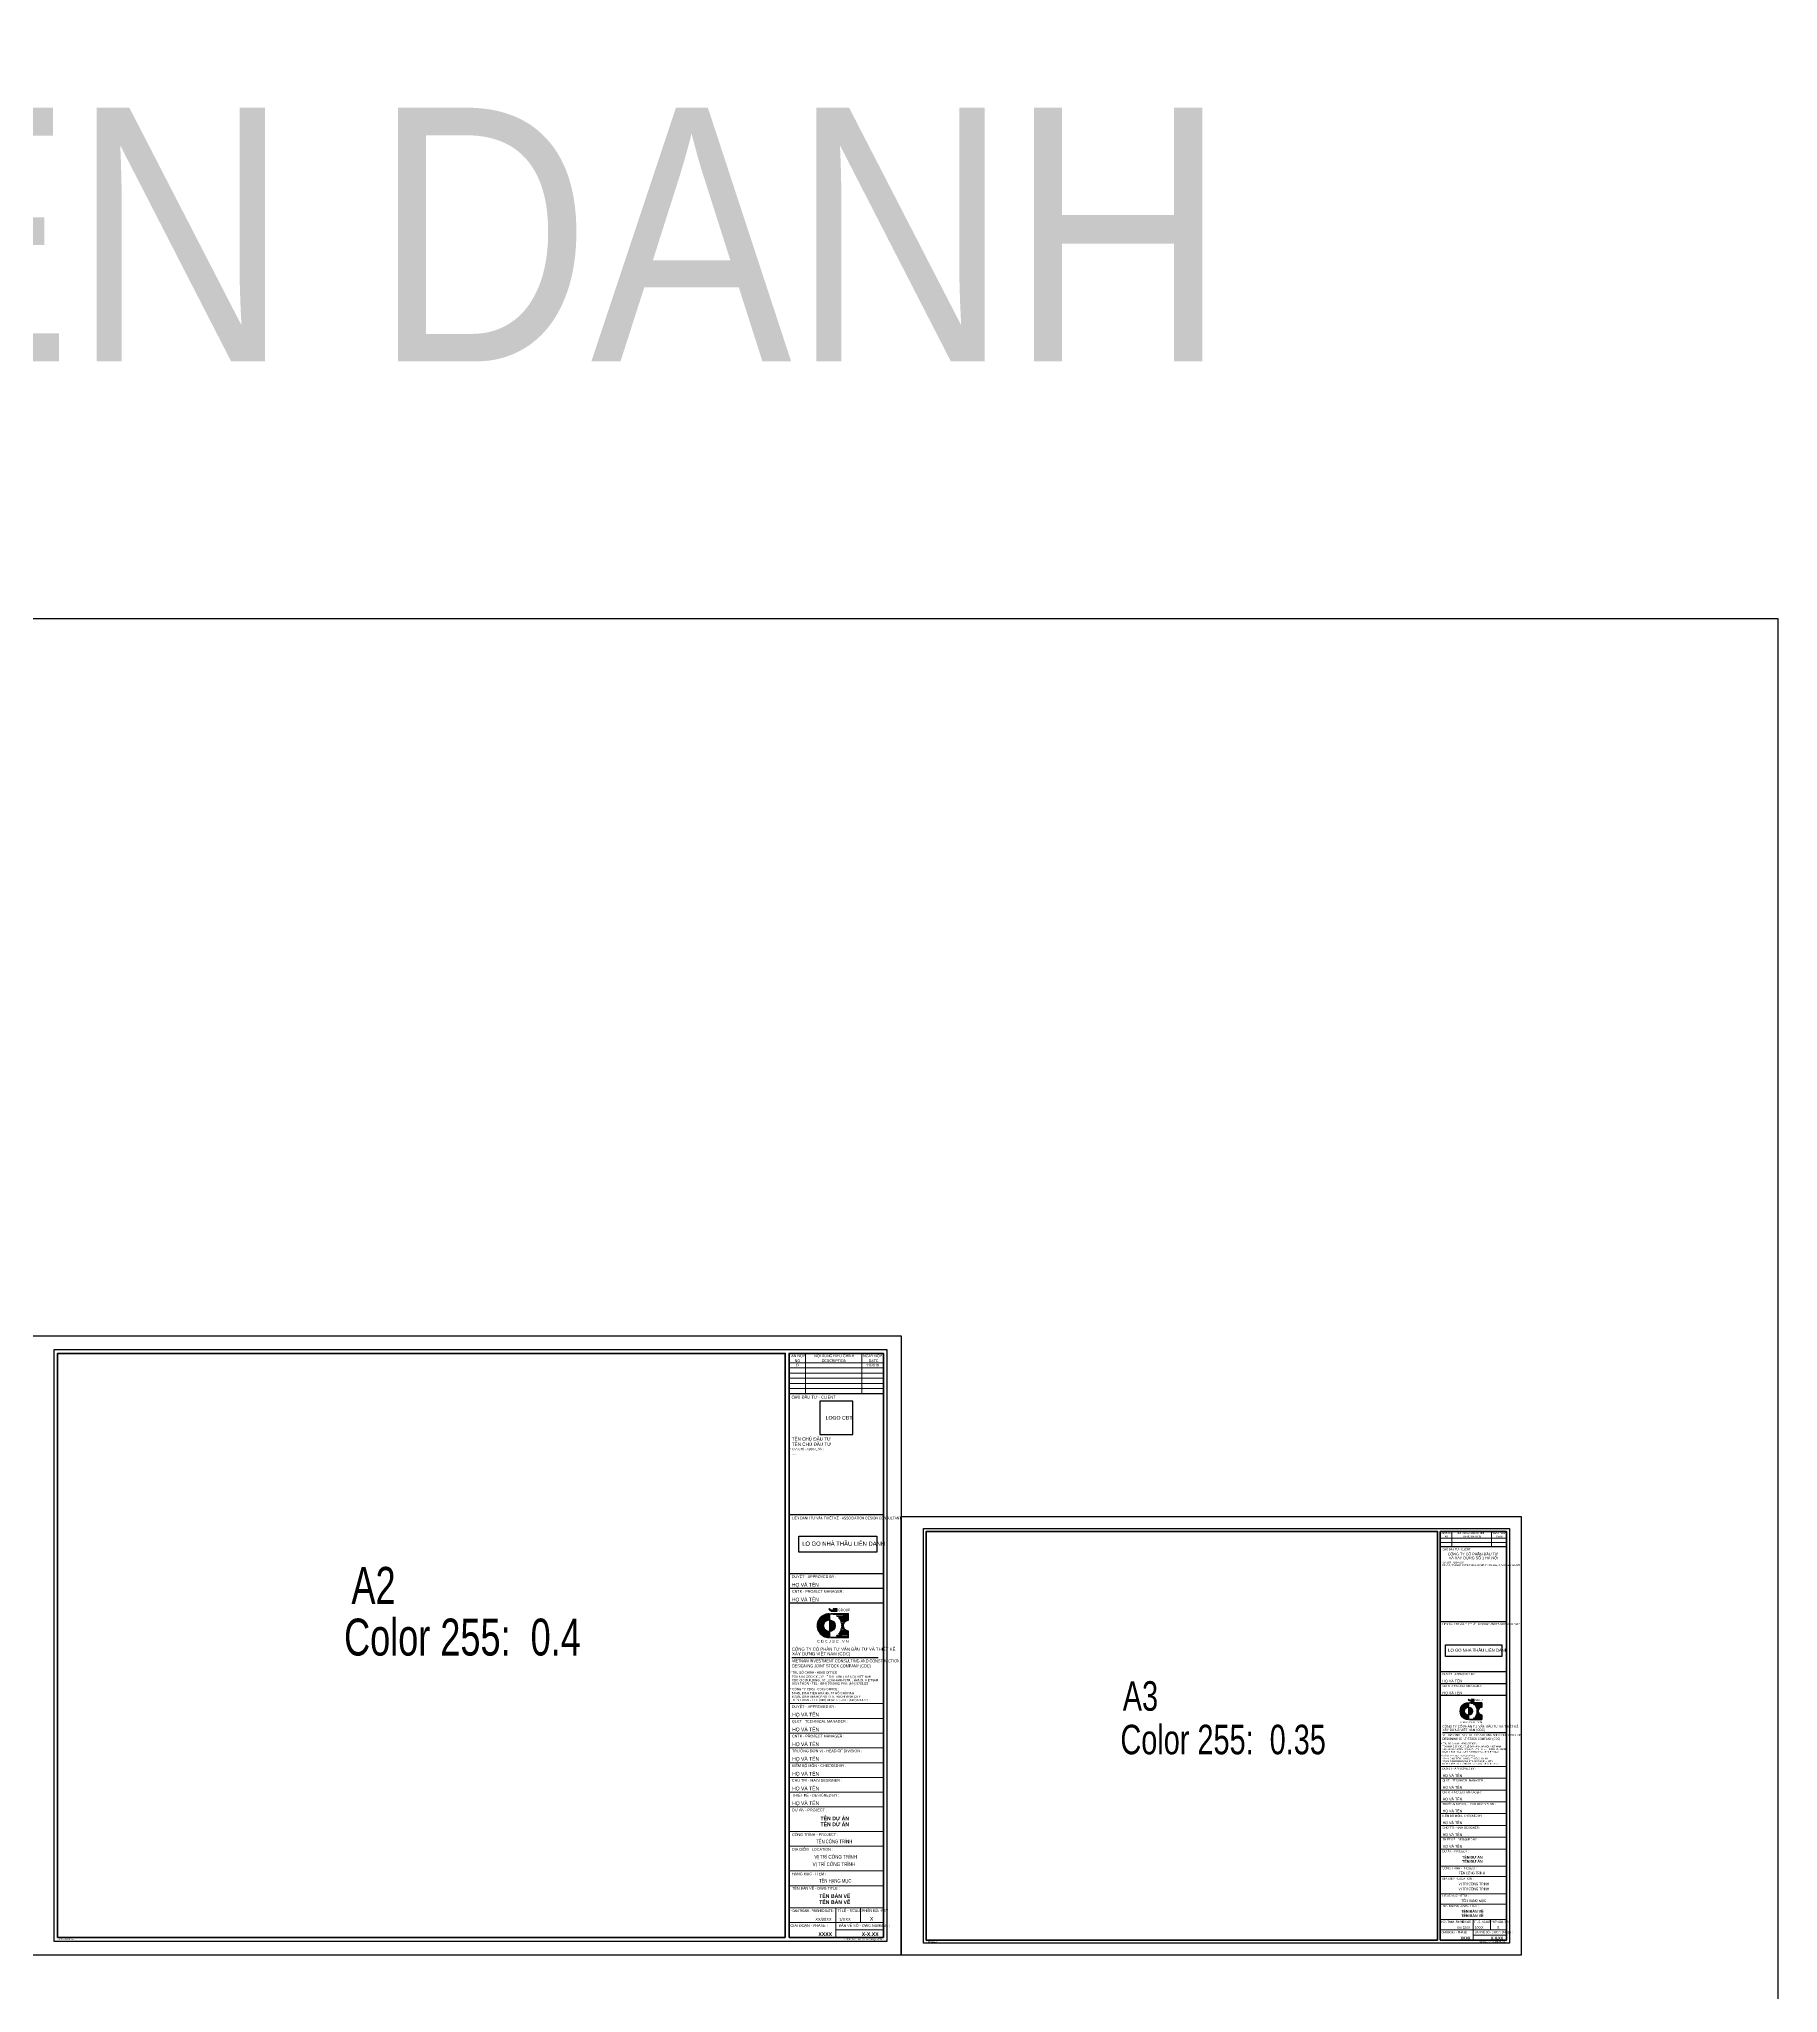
# Model space of a CAD drawing. Header units: millimetres. Extents: x 44 to 16922, y -171 to 5129.
# Drawn here: x 15744 to 16922, y 2805 to 4128 of the extents above; entities that cross this region are included whole.
import ezdxf
from ezdxf.enums import TextEntityAlignment as Align

# ---------------------------------------------------------------- set-up
doc = ezdxf.new("R2010")
doc.units = ezdxf.units.MM
doc.layers.add('CDC -TEXT KHUNG', color=7, linetype='Continuous', lineweight=15)
doc.layers.add('CDC-KHUNGTEN', color=7, linetype='Continuous')
doc.styles.add('Arial', font='arial.ttf', dxfattribs={"width": 0.9, "height": 525})
doc.styles.add('Arial_B_3', font='arialbd.ttf', dxfattribs={"width": 0.75, "height": 3})
doc.styles.add('KT CDC', font='arial.ttf', dxfattribs={"width": 0.85, "height": 200})

# ---------------------------------------------------------------- blocks, each defined once
blk = doc.blocks.new('LOGOmoi')
at = {"layer": 'CDC-KHUNGTEN', "true_color": 0x00fa3e}
h = blk.add_hatch(color=100, dxfattribs=at)
edge = h.paths.add_edge_path()
edge.add_arc((0.02, 0), 1.87, 90, 270)
edge.add_line((0.02, -1.88), (0.02, -3.84))
edge.add_line((0.02, -3.84), (-0.17, -3.84))
edge.add_line((-0.17, -3.84), (-0.36, -3.83))
edge.add_line((-0.36, -3.83), (-0.55, -3.8))
edge.add_line((-0.55, -3.8), (-0.73, -3.77))
edge.add_line((-0.73, -3.77), (-0.92, -3.73))
edge.add_line((-0.92, -3.73), (-1.1, -3.68))
edge.add_line((-1.1, -3.68), (-1.28, -3.62))
edge.add_line((-1.28, -3.62), (-1.45, -3.55))
edge.add_line((-1.45, -3.55), (-1.63, -3.48))
edge.add_line((-1.63, -3.48), (-1.79, -3.39))
edge.add_line((-1.79, -3.39), (-1.96, -3.3))
edge.add_line((-1.96, -3.3), (-2.12, -3.2))
edge.add_line((-2.12, -3.2), (-2.27, -3.09))
edge.add_line((-2.27, -3.09), (-2.42, -2.97))
edge.add_line((-2.42, -2.97), (-2.56, -2.85))
edge.add_line((-2.56, -2.85), (-2.7, -2.72))
edge.add_line((-2.7, -2.72), (-2.83, -2.58))
edge.add_line((-2.83, -2.58), (-2.95, -2.44))
edge.add_line((-2.95, -2.44), (-3.07, -2.29))
edge.add_line((-3.07, -2.29), (-3.18, -2.14))
edge.add_line((-3.18, -2.14), (-3.28, -1.98))
edge.add_line((-3.28, -1.98), (-3.37, -1.81))
edge.add_line((-3.37, -1.81), (-3.46, -1.64))
edge.add_line((-3.46, -1.64), (-3.53, -1.47))
edge.add_line((-3.53, -1.47), (-3.6, -1.3))
edge.add_line((-3.6, -1.3), (-3.66, -1.12))
edge.add_line((-3.66, -1.12), (-3.71, -0.93))
edge.add_line((-3.71, -0.93), (-3.75, -0.75))
edge.add_line((-3.75, -0.75), (-3.79, -0.56))
edge.add_line((-3.79, -0.56), (-3.81, -0.38))
edge.add_line((-3.81, -0.38), (-3.82, -0.19))
edge.add_line((-3.82, -0.19), (-3.83, 0))
edge.add_line((-3.83, 0), (-3.82, 0.19))
edge.add_line((-3.82, 0.19), (-3.81, 0.38))
edge.add_line((-3.81, 0.38), (-3.79, 0.56))
edge.add_line((-3.79, 0.56), (-3.75, 0.75))
edge.add_line((-3.75, 0.75), (-3.71, 0.93))
edge.add_line((-3.71, 0.93), (-3.66, 1.12))
edge.add_line((-3.66, 1.12), (-3.6, 1.3))
edge.add_line((-3.6, 1.3), (-3.53, 1.47))
edge.add_line((-3.53, 1.47), (-3.46, 1.64))
edge.add_line((-3.46, 1.64), (-3.37, 1.81))
edge.add_line((-3.37, 1.81), (-3.28, 1.98))
edge.add_line((-3.28, 1.98), (-3.18, 2.14))
edge.add_line((-3.18, 2.14), (-3.07, 2.29))
edge.add_line((-3.07, 2.29), (-2.95, 2.44))
edge.add_line((-2.95, 2.44), (-2.83, 2.58))
edge.add_line((-2.83, 2.58), (-2.7, 2.72))
edge.add_line((-2.7, 2.72), (-2.56, 2.85))
edge.add_line((-2.56, 2.85), (-2.42, 2.97))
edge.add_line((-2.42, 2.97), (-2.27, 3.09))
edge.add_line((-2.27, 3.09), (-2.12, 3.2))
edge.add_line((-2.12, 3.2), (-1.96, 3.3))
edge.add_line((-1.96, 3.3), (-1.79, 3.39))
edge.add_line((-1.79, 3.39), (-1.63, 3.48))
edge.add_line((-1.63, 3.48), (-1.45, 3.55))
edge.add_line((-1.45, 3.55), (-1.28, 3.62))
edge.add_line((-1.28, 3.62), (-1.1, 3.68))
edge.add_line((-1.1, 3.68), (-0.92, 3.73))
edge.add_line((-0.92, 3.73), (-0.73, 3.77))
edge.add_line((-0.73, 3.77), (-0.55, 3.8))
edge.add_line((-0.55, 3.8), (-0.36, 3.83))
edge.add_line((-0.36, 3.83), (-0.17, 3.84))
edge.add_line((-0.17, 3.84), (0.02, 3.84))
edge.add_line((0.02, 3.84), (0.02, 1.87))
at = {"layer": 'CDC-KHUNGTEN'}
h = blk.add_hatch(color=1, dxfattribs=at)
h.paths.add_polyline_path([(1.46, 5.45), (1.26, 5.45), (1.26, 4.88), (1.21, 4.88, -0.237912), (0.06, 5.45), (-0.2, 5.45, 0.272847), (1.14, 4.66), (1.46, 4.66)])
h.paths.add_polyline_path([(2.59, 5.45), (1.8, 5.45, 0.414214), (1.54, 5.2), (1.54, 4.92, 0.414214), (1.8, 4.66), (2.59, 4.66), (2.59, 4.87), (1.8, 4.87, -0.414214), (1.74, 4.92), (1.74, 5.2, -0.414214), (1.8, 5.25), (2.59, 5.25)])
at = {"layer": 'CDC-KHUNGTEN', "true_color": 0xc20000}
blk.add_hatch(color=12, dxfattribs=at).paths.add_polyline_path([(0.02, 1.87), (0.02, -1.81), (0.02, -1.88, 0.414214), (1.89, 0, 0.414214)])
at = {"layer": 'CDC-KHUNGTEN', "color": 102}
for p, q in [((0.02, 3.84), (0.02, -3.85)), ((0.42, 3.85), (6.1, 3.85)), ((1.28, 3.7), (5.24, 3.7)), ((2.3, 3.24), (6.1, 3.24)), ((2.51, 3.09), (4.01, 3.09)), ((3.03, 2.63), (6.1, 2.63)), ((3.16, 2.49), (3.36, 2.49)), ((3.4, 2.17), (6.1, 2.17)), ((3.49, 2.03), (6.1, 2.03)), ((3.64, 2.78), (6.1, 2.78)), ((3.74, 1.57), (5.37, 1.57)), ((3.8, 1.42), (5.15, 1.42)), ((3.95, 0.96), (4.75, 0.96)), ((3.98, 0.81), (4.66, 0.81)), ((4.05, 0.35), (4.51, 0.35)), ((4.06, 0.2), (4.49, 0.2)), ((4.47, 3.39), (6.1, 3.39)), ((6.1, 3.85), (6.1, 1.81)), ((0.01, -3.84), (0.02, -3.84)), ((0.42, -3.84), (6.1, -3.84)), ((1.28, -3.7), (5.24, -3.7)), ((2.3, -3.24), (6.1, -3.24)), ((2.51, -3.09), (4.01, -3.09)), ((3.03, -2.63), (6.1, -2.63)), ((3.16, -2.49), (3.36, -2.49)), ((3.4, -2.17), (6.1, -2.17)), ((3.49, -2.03), (6.1, -2.03)), ((3.64, -2.78), (6.1, -2.78)), ((3.74, -1.57), (5.37, -1.57)), ((3.8, -1.42), (5.15, -1.42)), ((3.95, -0.96), (4.75, -0.96)), ((3.98, -0.81), (4.66, -0.81)), ((4.05, -0.35), (4.51, -0.35)), ((4.06, -0.2), (4.49, -0.2)), ((4.47, -3.39), (6.1, -3.39)), ((6.1, -1.79), (6.1, -3.84))]:
    blk.add_line(p, q, dxfattribs=at)
at = {"layer": 'CDC-KHUNGTEN', "color": 1}
for points in [[(1.46, 5.45), (1.26, 5.45), (1.26, 4.88), (1.21, 4.88, -0.237912), (0.06, 5.45), (-0.2, 5.45, 0.272847), (1.14, 4.66), (1.46, 4.66)], [(2.59, 5.45), (1.8, 5.45, 0.414214), (1.54, 5.2), (1.54, 4.92, 0.414214), (1.8, 4.66), (2.59, 4.66), (2.59, 4.87), (1.8, 4.87, -0.414214), (1.74, 4.92), (1.74, 5.2, -0.414214), (1.8, 5.25), (2.59, 5.25)]]:
    blk.add_lwpolyline(points, format="xyb", close=True, dxfattribs=at)
at = {"layer": 'CDC-KHUNGTEN', "color": 7, "lineweight": 40}
blk.add_lwpolyline([(0.42, 3.85), (6.1, 3.85), (6.1, 1.81, 0.905134), (6.1, -1.79), (6.1, -3.84), (0.42, -3.84)], format="xyb", dxfattribs=at)
at = {"layer": 'CDC-KHUNGTEN', "color": 102}
blk.add_circle((0.02, 0), 1.87, dxfattribs=at)
at = {"layer": 'CDC-KHUNGTEN', "color": 7, "lineweight": 40}
blk.add_arc((0, 0), 3.85, 89.74488, 270.25512, dxfattribs=at)
at = {"layer": 'CDC-KHUNGTEN', "color": 112}
blk.add_ellipse((0.22, 0), major_axis=(-2.72, 2.72), ratio=1, start_param=-1.064136, end_param=-0.838054, dxfattribs=at)
at = {"layer": 'CDC-KHUNGTEN', "color": 102}
for centre, major_axis, start_param, end_param in [((0.22, 0), (-2.72, 2.72), -1.423028, -1.355019), ((0.22, 0), (2.72, 2.72), 6.199614, 6.251308), ((6.3, 0), (-2.72, 2.72), 0.083571, 0.124553), ((0.22, 0), (-2.72, 2.72), 4.527318, 4.587836), ((0.22, 0), (-2.72, 2.72), 4.346177, 4.481253), ((6.3, 0), (-2.72, 2.72), -0.147768, -0.022458), ((0.22, 0), (-2.72, 2.72), 4.178765, 4.304301), ((0.22, 0), (2.72, 2.72), 5.589142, 5.7099), ((0.22, 0), (2.72, 2.72), 5.445131, 5.550443), ((6.3, 0), (2.72, 2.72), 1.064136, 1.278853), ((6.27, 0.01), (1.28, 1.28), 0.884906, 3.827483), ((0.22, 0.01), (2.72, 2.72), 3.979647, 4.205729), ((0.22, 0), (-2.72, 2.72), 2.925816, 2.993825), ((0.22, 0), (-2.72, 2.72), 3.17347, 3.225164), ((0.22, 0), (2.72, 2.72), 4.836942, 4.89746), ((6.3, 0), (-2.72, 2.72), 1.446243, 1.487225), ((0.22, 0), (2.72, 2.72), 4.943525, 5.078601), ((6.3, 0), (-2.72, 2.72), 1.538919, 1.718564), ((0.22, 0), (-2.72, 2.72), 3.549681, 3.675216), ((0.22, 0), (-2.72, 2.72), 3.714878, 3.835636), ((6.3, 0), (2.72, 2.72), 3.433536, 3.648253)]:
    blk.add_ellipse(centre, major_axis=major_axis, ratio=1, start_param=start_param, end_param=end_param, dxfattribs=at)
at = {"layer": 'CDC-KHUNGTEN', "color": 1, "style": 'KT CDC', "width": 0.85}
blk.add_text('GROUP', height=0.792, dxfattribs=at).set_placement((2.85, 4.67))
at = {"layer": 'CDC-KHUNGTEN', "color": 102, "style": 'KT CDC', "width": 1.15}
blk.add_text('C D C J S C . V N', height=0.8, dxfattribs=at).set_placement((-3.92, -5.47))
blk = doc.blocks.new('KHUNG DOC A2')
at = {"layer": 'CDC-KHUNGTEN'}
blk.add_line((-64.5, 192), (-6.2, 192), dxfattribs=at)
at = {"layer": 'CDC-KHUNGTEN', "lineweight": 20}
for p, q in [((-2.5, 160.8), (-66.5, 160.8)), ((-2.5, 150.8), (-66.5, 150.8)), ((-2.5, 140.8), (-66.5, 140.8)), ((-2.5, 130.8), (-66.5, 130.8)), ((-2.5, 120.8), (-66.5, 120.8)), ((-2.5, 110.8), (-66.5, 110.8)), ((-2.5, 100.8), (-66.5, 100.8)), ((-2.5, 90.8), (-66.5, 90.8)), ((-2.5, 74.2), (-66.5, 74.2)), ((-2.5, 64.2), (-66.5, 64.2)), ((-2.5, 47.5), (-66.5, 47.5)), ((-2.5, 37.5), (-66.5, 37.5)), ((-2.5, 22.5), (-66.5, 22.5)), ((-34.8, 2.5), (-34.8, 22.5)), ((-18, 12.5), (-18, 22.5)), ((-2.5, 12.5), (-66.5, 12.5)), ((-34.8, 7.5), (-2.5, 7.5))]:
    blk.add_line(p, q, dxfattribs=at)
at = {"layer": 'CDC-KHUNGTEN', "xscale": 2.09492374791903, "yscale": 2.09492374791903, "zscale": 2.09492374791903}
blk.add_blockref('LOGOmoi', (-39.2, 213.6), dxfattribs=at)
at = {"layer": 'CDC -TEXT KHUNG', "style": 'Arial_B_3', "width": 0.8}
for s, p in [('TÊN DỰ ÁN', (-35.5, 81.8)), ('TÊN DỰ ÁN', (-35.5, 77.8)), ('TÊN BẢN VẼ', (-35.5, 29.2)), ('TÊN BẢN VẼ', (-35.5, 25.1))]:
    blk.add_text(s, height=2.5, dxfattribs=at).set_placement(p, align=Align.CENTER)
at = {"layer": 'CDC -TEXT KHUNG', "style": 'KT CDC', "width": 1.15}
for s, p in [('- ISO 06/2019 -', (-562, 0.6)), ('- CDCJSC . VN GIỮ BẢN QUYỂN -', (-29.1, 0.6))]:
    blk.add_text(s, height=1.047, dxfattribs=at).set_placement(p)
at = {"layer": 'CDC -TEXT KHUNG', "style": 'Arial_B_3', "width": 0.8}
for s, p in [('XXXX', (-37.3, 3.4)), ('X-X.XX', (-5.8, 3.4))]:
    blk.add_text(s, height=2.5, dxfattribs=at).set_placement(p, align=Align.RIGHT)
at = {"layer": 'CDC-KHUNGTEN'}
for s, height, style, width, p in [('CÔNG TY CỔ PHẦN TƯ VẤN ÐẦU TƯ VÀ THIẾT KẾ', 2.083, 'KT CDC', 0.84, (-64.6, 196.7)), ('VIETNAM INVESTMENT CONSULTING AND CONSTRUCTION ', 2.083, 'KT CDC', 0.7, (-64.5, 188.7)), ('XÂY DỰNG VIỆT NAM (CDC)', 2.083, 'KT CDC', 0.84, (-64.4, 193.5)), ('DESIGNING JOINT STOCK COMPANY (CDC)', 2.083, 'KT CDC', 0.7, (-64.4, 185.3)), ('* TRỤ SỞ CHÍNH - HEAD OFFICE :', 1.5, 'KT CDC', 0.85, (-65.7, 181.1)), ('TÒA NHÀ CDC-CIC, 37 LÊ ĐẠI HÀNH, HÀ NỘI, VIỆT NAM', 1.5, 'KT CDC', 0.85, (-64.6, 178.3)), ('CDC-CIC BUILDING , 37 LEDAIHANH STR. , HANOI, VIETNAM', 1.5, 'KT CDC', 0.85, (-64.6, 176)), ('ĐIỆN THOẠI - TEL : (844) 9760402; FAX: (844) 9763122', 1.5, 'KT CDC', 0.85, (-64.5, 173.7)), ('* CÔNG TY CDCs - CDCs OFFICE :', 1.5, 'KT CDC', 0.85, (-65.7, 169.9)), ('67/46L ĐINH TIÊN HOÀNG, TP HỒ CHÍ MINH', 1.5, 'KT CDC', 0.85, (-64.6, 167.2)), ('67/46L DINHTIENHOANG STR, HOCHIMINH CITY', 1.5, 'KT CDC', 0.85, (-64.6, 164.8)), ('ĐIỆN THOẠI - TEL: (848) 8414777; FAX : (848) 8414777', 1.5, 'KT CDC', 0.85, (-64.5, 162.5)), ('DUYỆT - APPROVED BY :', 1.8, 'Arial', 0.8, (-64.6, 157.9)), ('QLKT - TECHNICAL MANAGER :', 1.8, 'Arial', 0.8, (-64.5, 147.9)), ('CNTK - PROJECT MANAGER :', 1.8, 'Arial', 0.8, (-64.5, 137.9)), ('TRƯỞNG ĐƠN VỊ - HEAD OF DIVISION :', 1.8, 'Arial', 0.8, (-64.5, 127.9)), ('KIỂM BỘ MÔN - CHECKED BY :', 1.8, 'Arial', 0.8, (-64.6, 117.9)), ('CHỦ TRÌ - MAIN DESIGNER :', 1.8, 'Arial', 0.8, (-64.5, 107.9)), ('THIẾT KẾ - DESIGNED BY :', 1.8, 'Arial', 0.8, (-64.4, 97.9)), ('DỰ ÁN - PROJECT :  ', 1.8, 'Arial', 0.8, (-64.4, 87.9)), ('CÔNG TRÌNH - PROJECT :  ', 1.8, 'Arial', 0.8, (-64.5, 71.2)), ('ĐỊA ĐIỂM - LOCATION :', 1.8, 'Arial', 0.8, (-64.4, 61.2)), ('HẠNG MỤC - ITEM : ', 1.8, 'Arial', 0.8, (-64.6, 44.6)), ('TÊN BẢN VẼ - DWG TITLE :', 1.8, 'Arial', 0.8, (-64.4, 34.8)), ('TỈ LỆ - SCALE :', 1.8, 'Arial', 0.8, (-33.7, 19.7)), ('PHIÊN BẢN -REV', 1.8, 'Arial', 0.7, (-17.1, 19.7)), ('GIAI ĐOẠN - PHASE :', 1.8, 'Arial', 0.8, (-65.5, 9.6)), ('BẢN VẼ SỐ - DWG NUMBER :', 1.8, 'Arial', 0.8, (-32.9, 9.6))]:
    blk.add_text(s, height=height, dxfattribs=dict(at, style=style, width=width)).set_placement(p)
at = {"layer": 'CDC-KHUNGTEN', "style": 'Arial'}
for s, width, p in [('TÊN CÔNG TRÌNH', 0.65, (-35.9, 66.2)), ('VỊ TRÍ CÔNG TRÌNH', 0.7, (-36.1, 50.8)), ('VỊ TRÍ CÔNG TRÌNH', 0.7, (-34.9, 55.8)), ('TÊN HẠNG MỤC', 0.65, (-35.2, 39.5))]:
    blk.add_text(s, height=2.5, dxfattribs=dict(at, width=width)).set_placement(p, align=Align.CENTER)
at = {"layer": 'CDC-KHUNGTEN', "style": 'Arial', "width": 0.754301}
blk.add_text('HOÀN THÀNH - FINISHED DATE :', height=1.8, dxfattribs=at).set_placement((-65.6, 19.6), (-35.9, 19.6), align=Align.FIT)
at = {"layer": 'CDC-KHUNGTEN', "style": 'Arial', "width": 0.9}
for s, p in [('XX/20XX', (-37.6, 13.7)), ('1/XXX', (-24.7, 13.7))]:
    blk.add_text(s, height=2, dxfattribs=at).set_placement(p, align=Align.RIGHT)
at = {"layer": 'CDC-KHUNGTEN', "style": 'KT CDC'}
blk.add_text('X', height=2.67, dxfattribs=at).set_placement((-9.3, 13.7), align=Align.RIGHT)
at = {"layer": 'CDC-KHUNGTEN', "char_height": 2.5, "width": 38.532, "attachment_point": 1, "line_spacing_factor": 0.941778, "style": 'KT CDC'}
for insert in [(-64.4, 154.6), (-64.4, 144.6), (-64.4, 134.6), (-64.4, 124.6), (-64.4, 114.6), (-64.4, 104.6), (-64.4, 94.6)]:
    blk.add_mtext('HỌ VÀ TÊN', dxfattribs=dict(at, insert=insert))
blk = doc.blocks.new('KHUNG DOC A3')
at = {"layer": 'CDC-KHUNGTEN'}
blk.add_line((-45.3, 142.7), (-2.6, 142.7), dxfattribs=at)
at = {"layer": 'CDC-KHUNGTEN', "lineweight": 15}
for p, q in [((-2, 119.8), (-46.8, 119.8)), ((-2, 111.8), (-46.8, 111.8)), ((-2, 103.8), (-46.8, 103.8)), ((-2, 95.8), (-46.8, 95.8)), ((-2, 87.8), (-46.8, 87.8)), ((-2, 79.8), (-46.8, 79.8)), ((-2, 71.8), (-46.8, 71.8)), ((-2, 63.8), (-46.8, 63.8)), ((-2, 52.2), (-46.8, 52.2)), ((-2, 45.2), (-46.8, 45.2)), ((-2, 33.5), (-46.8, 33.5)), ((-2, 26.5), (-46.8, 26.5)), ((-2, 16), (-46.8, 16)), ((-24.6, 2), (-24.6, 16)), ((-12.8, 9), (-12.8, 16)), ((-2, 9), (-46.8, 9)), ((-24.6, 5.5), (-2, 5.5))]:
    blk.add_line(p, q, dxfattribs=at)
at = {"layer": 'CDC-KHUNGTEN', "xscale": 1.466446623543321, "yscale": 1.466446623543321, "zscale": 1.466446623543321}
blk.add_blockref('LOGOmoi', (-27.7, 157.2), dxfattribs=at)
at = {"layer": 'CDC -TEXT KHUNG', "style": 'Arial_B_3', "width": 0.8}
for s, p in [('TÊN DỰ ÁN', (-25.1, 57.3)), ('TÊN DỰ ÁN', (-25.1, 54.5)), ('TÊN BẢN VẼ', (-25.1, 20.7)), ('TÊN BẢN VẼ', (-25.1, 17.8))]:
    blk.add_text(s, height=1.8, dxfattribs=at).set_placement(p, align=Align.CENTER)
at = {"layer": 'CDC -TEXT KHUNG', "style": 'KT CDC', "width": 1.15}
for s, p in [('- ISO 06/2019 -', (-395, 0.7)), ('- CDCJSC . VN GIỮ BẢN QUYỂN -', (-20.6, 0.7))]:
    blk.add_text(s, height=0.733, dxfattribs=at).set_placement(p)
at = {"layer": 'CDC -TEXT KHUNG', "style": 'Arial_B_3', "width": 0.8}
for s, p in [('XXXX', (-26.4, 2.6)), ('X-X.XX', (-4.3, 2.6))]:
    blk.add_text(s, height=1.8, dxfattribs=at).set_placement(p, align=Align.RIGHT)
at = {"layer": 'CDC-KHUNGTEN', "style": 'KT CDC'}
for s, height, width, p in [('CÔNG TY CỔ PHẦN TƯ VẤN ÐẦU TƯ VÀ THIẾT KẾ', 1.528, 0.84, (-45.4, 146.1)), ('XÂY DỰNG VIỆT NAM (CDC)', 1.528, 0.84, (-45.3, 143.8)), ('* TRỤ SỞ CHÍNH - HEAD OFFICE :', 1.1, 0.85, (-46.2, 134.7)), ('VIETNAM INVESTMENT CONSULTING AND CONSTRUCTION ', 1.528, 0.7, (-45.4, 140.3)), ('TÒA NHÀ CDC-CIC, 37 LÊ ĐẠI HÀNH, HÀ NỘI, VIỆT NAM', 1.1, 0.85, (-45.4, 132.7)), ('DESIGNING JOINT STOCK COMPANY (CDC)', 1.528, 0.7, (-45.3, 137.7)), ('* CÔNG TY CDCs - CDCs OFFICE :', 1.1, 0.85, (-46.2, 126.5)), ('CDC-CIC BUILDING , 37 LEDAIHANH STR. , HANOI, VIETNAM', 1.1, 0.85, (-45.4, 131)), ('ĐIỆN THOẠI - TEL : (844) 9760402; FAX: (844) 9763122', 1.1, 0.85, (-45.3, 129.2)), ('67/46L ĐINH TIÊN HOÀNG, TP HỒ CHÍ MINH', 1.1, 0.85, (-45.4, 124.5)), ('67/46L DINHTIENHOANG STR, HOCHIMINH CITY', 1.1, 0.85, (-45.4, 122.8)), ('ĐIỆN THOẠI - TEL: (848) 8414777; FAX : (848) 8414777', 1.1, 0.85, (-45.3, 121.1)), ('DUYỆT - APPROVED BY :', 1.4, 0.85, (-45.4, 117.6)), ('QLKT - TECHNICAL MANAGER :', 1.4, 0.85, (-45.4, 109.6)), ('CNTK - PROJECT MANAGER :', 1.4, 0.85, (-45.4, 101.6)), ('TRƯỞNG ĐƠN VỊ - HEAD OF DIVISION :', 1.4, 0.85, (-45.4, 93.6)), ('KIỂM BỘ MÔN - CHECKED BY :', 1.4, 0.85, (-45.4, 85.6)), ('CHỦ TRÌ - MAIN DESIGNER :', 1.4, 0.85, (-45.4, 77.6)), ('THIẾT KẾ - DESIGNED BY :', 1.4, 0.85, (-45.3, 69.6)), ('DỰ ÁN - PROJECT :  ', 1.4, 0.85, (-45.3, 61.6)), ('CÔNG TRÌNH - PROJECT :  ', 1.4, 0.85, (-45.4, 50.1)), ('ĐỊA ĐIỂM - LOCATION :', 1.4, 0.85, (-45.3, 43.1)), ('HẠNG MỤC - ITEM : ', 1.4, 0.85, (-45.4, 31.5)), ('TÊN BẢN VẼ - DWG TITLE :', 1.4, 0.85, (-45.4, 24.6)), ('TỈ LỆ - SCALE :', 1.4, 0.678871, (-23.9, 13.8)), ('PHIÊN BẢN -REV', 1.4, 0.6, (-12.2, 13.8)), ('GIAI ĐOẠN - PHASE :', 1.4, 0.75, (-46.1, 6.8)), ('BẢN VẼ SỐ - DWG NUMBER :', 1.4, 0.75, (-23.3, 6.8))]:
    blk.add_text(s, height=height, dxfattribs=dict(at, width=width)).set_placement(p)
at = {"layer": 'CDC-KHUNGTEN', "style": 'Arial'}
for s, width, p in [('TÊN CÔNG TRÌNH', 0.65, (-25.4, 46.6)), ('VỊ TRÍ CÔNG TRÌNH', 0.7, (-24.1, 39.3)), ('VỊ TRÍ CÔNG TRÌNH', 0.7, (-24.1, 35.9)), ('TÊN HẠNG MỤC', 0.7, (-24.1, 27.9))]:
    blk.add_text(s, height=1.8, dxfattribs=dict(at, width=width)).set_placement(p, align=Align.CENTER)
at = {"layer": 'CDC-KHUNGTEN', "style": 'KT CDC', "width": 0.678871}
blk.add_text('HOÀN THÀNH - FINISHED DATE :', height=1.4, dxfattribs=at).set_placement((-46.2, 13.8), (-25.4, 13.8), align=Align.FIT)
at = {"layer": 'CDC-KHUNGTEN', "style": 'Arial', "width": 0.9}
for s, p in [('XX/ 20XX', (-26.6, 9.9)), ('1/XXX', (-17.6, 9.9))]:
    blk.add_text(s, height=1.5, dxfattribs=at).set_placement(p, align=Align.RIGHT)
at = {"layer": 'CDC-KHUNGTEN', "style": 'KT CDC'}
blk.add_text('X', height=1.8, dxfattribs=at).set_placement((-6.8, 9.9), align=Align.RIGHT)
at = {"layer": 'CDC-KHUNGTEN', "char_height": 1.8, "width": 29.035, "attachment_point": 1, "line_spacing_factor": 0.8, "style": 'Arial'}
for insert in [(-45.3, 114.5), (-45.3, 106.5), (-45.3, 98.5), (-45.3, 90.5), (-45.3, 82.5), (-45.3, 74.5), (-45.3, 66.5)]:
    blk.add_mtext('HỌ VÀ TÊN', dxfattribs=dict(at, insert=insert))
blk = doc.blocks.new('CDTA2')
at = {"layer": 'CDC-KHUNGTEN', "lineweight": 20}
blk.add_line((64, 75), (0, 75), dxfattribs=at)
at = {"layer": 'CDC-KHUNGTEN'}
blk.add_lwpolyline([(43.3, 47.5), (43.3, 70), (20.8, 70), (20.8, 47.5)], close=True, dxfattribs=at)
for s, height, style, width, p in [('CHỦ ĐẦU TƯ - CLIENT', 2, 'Arial', 0.8, (1.7, 71.7)), ('LOGO CĐT', 2.5, 'Arial', 0.8, (24.8, 57.5)), ('TÊN CHỦ ĐẦU TƯ', 2.286, 'KT CDC', 0.78, (1.8, 43.3)), ('TÊN CHỦ ĐẦU TƯ', 2.286, 'KT CDC', 0.78, (1.9, 39.7)), ('* ĐỊA CHỈ - ADDRESS :', 1.571, 'KT CDC', 0.85, (0.8, 36.8)), ('......', 1.57, 'KT CDC', 0.75, (1.9, 34))]:
    blk.add_text(s, height=height, dxfattribs=dict(at, style=style, width=width)).set_placement(p)

msp = doc.modelspace()

# ---------------------------------------------------------------- linework, layer by layer
for points in [[(13624, 3735.8), (16922.2, 3735.8), (16922.2, 1562.9), (13624, 1562.9)], [(16258.9, 3114.3), (16311.9, 3114.3), (16311.9, 3103.4), (16258.9, 3103.4)], [(16697.1, 3040.6), (16735.2, 3040.6), (16735.2, 3032.8), (16697.1, 3032.8)]]:
    msp.add_lwpolyline(points, close=True)
at = {"layer": 'CDC-KHUNGTEN', "lineweight": 9}
for p, q in [((16316.3, 3231.7), (16252.3, 3231.7)), ((16263.5, 3238), (16263.5, 3210.7)), ((16301.7, 3238), (16301.7, 3210.7)), ((16316.3, 3228.2), (16252.3, 3228.2)), ((16316.3, 3224.7), (16252.3, 3224.7)), ((16316.3, 3221.2), (16252.3, 3221.2)), ((16316.3, 3217.7), (16252.3, 3217.7)), ((16316.3, 3214.2), (16252.3, 3214.2)), ((16738.3, 3113), (16693.5, 3113)), ((16701.4, 3117.5), (16701.4, 3107)), ((16728.1, 3117.5), (16728.1, 3107)), ((16738.3, 3110), (16693.5, 3110))]:
    msp.add_line(p, q, dxfattribs=at)
at = {"layer": 'CDC-KHUNGTEN'}
for p, q in [((16316.3, 3210.7), (16252.3, 3210.7)), ((16316.3, 3128.8), (16252.3, 3128.8)), ((16738.3, 3107), (16693.5, 3107)), ((16316.3, 3088.8), (16252.3, 3088.8)), ((16316.3, 3078.8), (16252.3, 3078.8)), ((16316.3, 3068.8), (16252.3, 3068.8)), ((16738.3, 3056.3), (16693.5, 3056.3)), ((16738.3, 3022.3), (16693.5, 3022.3)), ((16738.3, 3014.3), (16693.5, 3014.3)), ((16738.3, 3006.3), (16693.5, 3006.3))]:
    msp.add_line(p, q, dxfattribs=at)
at = {"layer": 'CDC-KHUNGTEN', "color": 8}
msp.add_lwpolyline([(16251.4, 2840), (16318.8, 2840), (16318.8, 3240.5), (15754.3, 3240.5), (15754.3, 2840), (16251.4, 2840)], dxfattribs=at)
at = {"layer": 'CDC-KHUNGTEN', "color": 255, "lineweight": 50}
msp.add_lwpolyline([(16249.8, 2842.5), (16249.8, 3238), (15756.8, 3238), (15756.8, 2842.5), (16249.8, 2842.5)], close=True, dxfattribs=at)
msp.add_lwpolyline([(16252.3, 2842.5), (16316.3, 2842.5), (16316.3, 3238), (16252.3, 3238), (16252.3, 2842.5)], dxfattribs=at)
at = {"layer": 'CDC-KHUNGTEN', "color": 8}
msp.add_lwpolyline([(16343.3, 2838.5), (16343.3, 3119.5), (16740.3, 3119.5), (16740.3, 2838.5)], close=True, dxfattribs=at)
at = {"layer": 'CDC-KHUNGTEN', "color": 255, "lineweight": 40}
msp.add_lwpolyline([(16345.3, 2840.5), (16345.3, 3117.5), (16691.5, 3117.5), (16691.5, 2840.5)], close=True, dxfattribs=at)
msp.add_lwpolyline([(16693.5, 2840.5), (16738.3, 2840.5), (16738.3, 3117.5), (16693.5, 3117.5), (16693.5, 2840.5)], dxfattribs=at)
at = {"layer": 'Defpoints', "color": 1, "ltscale": 0.2}
for points in [[(15734.3, 2830.5), (15734.3, 3250), (16328.3, 3250), (16328.3, 2830.5), (15734.3, 2830.5)], [(16328.3, 2830.5), (16328.3, 3127.5), (16748.3, 3127.5), (16748.3, 2830.5), (16328.3, 2830.5)]]:
    msp.add_lwpolyline(points, close=True, dxfattribs=at)

# ---------------------------------------------------------------- block references
at = {"layer": 'CDC-KHUNGTEN'}
for name, p in [('CDTA2', (16252.3, 3135.7)), ('KHUNG DOC A2', (16318.8, 2840)), ('KHUNG DOC A3', (16740.3, 2838.5))]:
    msp.add_blockref(name, p, dxfattribs=at)

# ---------------------------------------------------------------- texts
at = {"color": 6, "style": 'KT CDC', "width": 0.85}
msp.add_text('KHUNG TÊN LIÊN DANH', height=171.875, dxfattribs=at).set_placement((14201.8, 3910))
at = {"layer": 'CDC -TEXT KHUNG', "style": 'KT CDC', "width": 0.7}
for s, p in [('A2', (15955.9, 3068.4)), ('A2', (15955.9, 3068.4)), ('Color 255:  0.4', (15950.9, 3033.4))]:
    msp.add_text(s, height=25, dxfattribs=at).set_placement(p)
at = {"layer": 'CDC -TEXT KHUNG', "color": 7, "style": 'KT CDC', "width": 0.7}
for s, p in [('A3', (16478.4, 2996)), ('Color 255:  0.35', (16476.8, 2966.5))]:
    msp.add_text(s, height=20, dxfattribs=at).set_placement(p)
at = {"layer": 'CDC-KHUNGTEN'}
for s, height, style, width, p in [('NO', 1.8, 'KT CDC', 0.85, (16256.2, 3232.2)), ('DESCRIPTION', 1.8, 'KT CDC', 0.85, (16274.5, 3232.2)), ('DATE', 1.8, 'KT CDC', 0.85, (16306.3, 3232.2)), ('LIÊN DANH TƯ VẤN THIẾT KẾ - ASSOCIATION DESIGN CONSULTANT', 1.833, 'KT CDC', 0.7, (16254.3, 3125.6)), ('LO GO NHÀ THẦU LIÊN DANH', 2.917, 'KT CDC', 0.85, (16261.2, 3107.7)), ('NO', 1.28, 'KT CDC', 0.85, (16696.2, 3113.4)), ('DESCRIPTION', 1.283, 'KT CDC', 0.85, (16709, 3113.4)), ('DATE', 1.28, 'KT CDC', 0.85, (16731.3, 3113.4)), ('* ĐỊA CHỈ - ADDRESS :', 1.1, 'KT CDC', 0.85, (16694.1, 3095.9)), ('CHỦ ĐẦU TƯ - CLIENT', 1.3, 'KT CDC', 0.85, (16694.9, 3104.7)), ('DUYỆT - APPROVED BY :', 1.8, 'Arial', 0.8, (16254.2, 3085.9)), ('TẦNG 4, TÒA HH1, DƯƠNG ĐÌNH NGHỆ, P.YÊN HÒA, Q.CẦU GIẤY, HÀ NỘI  ', 1.1, 'KT CDC', 0.78, (16694.8, 3094)), ('CNTK - PROJECT MANAGER :', 1.8, 'Arial', 0.8, (16254.3, 3075.9)), ('HỌ VÀ TÊN', 2.5, 'KT CDC', 0.85, (16254.2, 3080.1)), ('HỌ VÀ TÊN', 2.5, 'KT CDC', 0.85, (16254.2, 3070.1)), ('LIÊN DANH TƯ VẤN THIẾT KẾ - ASSOCIATION DESIGN CONSULTANT', 1.4, 'KT CDC', 0.65, (16695, 3054)), ('LO GO NHÀ THẦU LIÊN DANH', 2.1, 'KT CDC', 0.85, (16698.8, 3035.9)), ('DUYỆT - APPROVED BY :', 1.4, 'KT CDC', 0.85, (16694.9, 3020.1)), ('HỌ VÀ TÊN', 1.8, 'Arial', 0.9, (16694.9, 3015.2)), ('CNTK - PROJECT MANAGER :', 1.4, 'KT CDC', 0.85, (16694.9, 3012.1)), ('HỌ VÀ TÊN', 1.8, 'Arial', 0.9, (16694.9, 3007.2))]:
    msp.add_text(s, height=height, dxfattribs=dict(at, style=style, width=width)).set_placement(p)
at = {"layer": 'CDC-KHUNGTEN', "style": 'KT CDC', "width": 0.8}
for s, p in [('CÔNG TY CỔ PHẦN ĐẦU TƯ ', (16715.9, 3101.2)), ('VÀ XÂY DỰNG SỐ 1 HÀ NỘI', (16715.9, 3098.6))]:
    msp.add_text(s, height=1.8, dxfattribs=at).set_placement(p, align=Align.CENTER)
at = {"layer": 'CDC-KHUNGTEN', "attachment_point": 2, "line_spacing_factor": 0.941778, "style": 'KT CDC'}
for s, insert, char_height, width in [('LẦN NỘP', (16257.9, 3237.3), 1.8, 12.202), ('O', (16257.9, 3231), 1.8, 10.08), ('NỘI DUNG ĐIỀU CHỈNH', (16283, 3237.3), 1.8, 26.901), ('NGÀY NỘP', (16308.9, 3237.3), 1.8, 26.901), ('11/2016', (16308.9, 3231), 1.8, 10.08), ('LẦN NỘP', (16697.4, 3117), 1.28, 8.541), ('NỘI DUNG ĐIỀU CHỈNH', (16714.3, 3117), 1.283, 21.582), ('NGÀY NỘP', (16733.1, 3117), 1.28, 10.241)]:
    msp.add_mtext(s, dxfattribs=dict(at, insert=insert, char_height=char_height, width=width))

doc.saveas('drawing.dxf')
